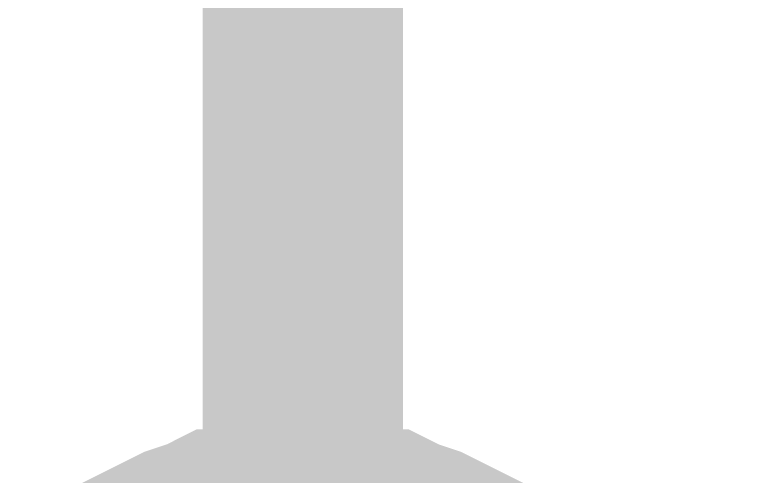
# Model space of a CAD drawing. Header units: inches. Extents: x 0 to 11.5, y 0 to 7.6.
# Drawn here: x 5.1836 to 5.22718, y 6.52268 to 6.54983 of the extents above; entities that cross this region are included whole.
import ezdxf

# ---------------------------------------------------------------- set-up
doc = ezdxf.new("R2010")
doc.units = ezdxf.units.IN
doc.header["$MEASUREMENT"] = 0
doc.layers.add('Sheet', color=255, linetype='Continuous')

msp = doc.modelspace()

# ---------------------------------------------------------------- linework, layer by layer
at = {"layer": 'Sheet'}
for points in [[(8.498578, 4.399721, 0.0118, 0.0118, 0), (8.398678, 4.399721, 0.0118, 0.0118, 0), (8.398678, 6.899884, 0.0118, 0.0118, 0), (5.20055, 6.899884, 0.0118, 0.0118, 0), (5.20055, 6.499628, 0.0118, 0.0118, 0)], [(5.189499, 6.516434, 0.0118, 0.0118, 0), (5.190383, 6.516876, 0.0118, 0.0118, 0), (5.190825, 6.517318, 0.0118, 0.0118, 0), (5.191709, 6.517761, 0.0118, 0.0118, 0), (5.192593, 6.518203, 0.0118, 0.0118, 0), (5.193477, 6.518645, 0.0118, 0.0118, 0), (5.194803, 6.519088, 0.0118, 0.0118, 0), (5.195687, 6.51953, 0.0118, 0.0118, 0), (5.196571, 6.51953, 0.0118, 0.0118, 0), (5.197455, 6.51953, 0.0118, 0.0118, 0), (5.198339, 6.519972, 0.0118, 0.0118, 0), (5.199666, 6.519972, 0.0118, 0.0118, 0), (5.20055, 6.519972, 0.0118, 0.0118, 0)], [(5.189499, 6.516434, 0.0118, 0.0118, 0), (5.190383, 6.516876, 0.0118, 0.0118, 0), (5.190825, 6.517318, 0.0118, 0.0118, 0), (5.191709, 6.517761, 0.0118, 0.0118, 0), (5.192593, 6.518203, 0.0118, 0.0118, 0), (5.193477, 6.518645, 0.0118, 0.0118, 0), (5.194803, 6.519088, 0.0118, 0.0118, 0), (5.195687, 6.51953, 0.0118, 0.0118, 0), (5.196571, 6.51953, 0.0118, 0.0118, 0), (5.197455, 6.51953, 0.0118, 0.0118, 0), (5.198339, 6.519972, 0.0118, 0.0118, 0), (5.199666, 6.519972, 0.0118, 0.0118, 0), (5.20055, 6.519972, 0.0118, 0.0118, 0)], [(5.189499, 6.516434, 0.0118, 0.0118, 0), (5.190383, 6.516876, 0.0118, 0.0118, 0), (5.190825, 6.517318, 0.0118, 0.0118, 0), (5.191709, 6.517761, 0.0118, 0.0118, 0), (5.192593, 6.518203, 0.0118, 0.0118, 0), (5.193477, 6.518645, 0.0118, 0.0118, 0), (5.194803, 6.519088, 0.0118, 0.0118, 0), (5.195687, 6.51953, 0.0118, 0.0118, 0), (5.196571, 6.51953, 0.0118, 0.0118, 0), (5.197455, 6.51953, 0.0118, 0.0118, 0), (5.198339, 6.519972, 0.0118, 0.0118, 0), (5.199666, 6.519972, 0.0118, 0.0118, 0), (5.20055, 6.519972, 0.0118, 0.0118, 0)], [(5.189499, 6.516434, 0.0118, 0.0118, 0), (5.190383, 6.516876, 0.0118, 0.0118, 0), (5.190825, 6.517318, 0.0118, 0.0118, 0), (5.191709, 6.517761, 0.0118, 0.0118, 0), (5.192593, 6.518203, 0.0118, 0.0118, 0), (5.193477, 6.518645, 0.0118, 0.0118, 0), (5.194803, 6.519088, 0.0118, 0.0118, 0), (5.195687, 6.51953, 0.0118, 0.0118, 0), (5.196571, 6.51953, 0.0118, 0.0118, 0), (5.197455, 6.51953, 0.0118, 0.0118, 0), (5.198339, 6.519972, 0.0118, 0.0118, 0), (5.199666, 6.519972, 0.0118, 0.0118, 0), (5.20055, 6.519972, 0.0118, 0.0118, 0)], [(5.20055, 6.519972, 0.0118, 0.0118, 0), (5.20055, 6.519972, 0.0118, 0.0118, 0)], [(5.20055, 6.519972, 0.0118, 0.0118, 0), (5.201434, 6.519972, 0.0118, 0.0118, 0), (5.20276, 6.519972, 0.0118, 0.0118, 0), (5.203644, 6.51953, 0.0118, 0.0118, 0), (5.204528, 6.51953, 0.0118, 0.0118, 0), (5.205412, 6.51953, 0.0118, 0.0118, 0), (5.206296, 6.519088, 0.0118, 0.0118, 0), (5.207622, 6.518645, 0.0118, 0.0118, 0), (5.208506, 6.518203, 0.0118, 0.0118, 0), (5.20939, 6.517761, 0.0118, 0.0118, 0), (5.210274, 6.517318, 0.0118, 0.0118, 0), (5.210716, 6.516876, 0.0118, 0.0118, 0), (5.211601, 6.516434, 0.0118, 0.0118, 0)], [(5.20055, 6.519972, 0.0118, 0.0118, 0), (5.20055, 6.519972, 0.0118, 0.0118, 0)], [(5.20055, 6.519972, 0.0118, 0.0118, 0), (5.201434, 6.519972, 0.0118, 0.0118, 0), (5.20276, 6.519972, 0.0118, 0.0118, 0), (5.203644, 6.51953, 0.0118, 0.0118, 0), (5.204528, 6.51953, 0.0118, 0.0118, 0), (5.205412, 6.51953, 0.0118, 0.0118, 0), (5.206296, 6.519088, 0.0118, 0.0118, 0), (5.207622, 6.518645, 0.0118, 0.0118, 0), (5.208506, 6.518203, 0.0118, 0.0118, 0), (5.20939, 6.517761, 0.0118, 0.0118, 0), (5.210274, 6.517318, 0.0118, 0.0118, 0), (5.210716, 6.516876, 0.0118, 0.0118, 0), (5.211601, 6.516434, 0.0118, 0.0118, 0)], [(5.20055, 6.519972, 0.0118, 0.0118, 0), (5.20055, 6.519972, 0.0118, 0.0118, 0)], [(5.20055, 6.519972, 0.0118, 0.0118, 0), (5.201434, 6.519972, 0.0118, 0.0118, 0), (5.20276, 6.519972, 0.0118, 0.0118, 0), (5.203644, 6.51953, 0.0118, 0.0118, 0), (5.204528, 6.51953, 0.0118, 0.0118, 0), (5.205412, 6.51953, 0.0118, 0.0118, 0), (5.206296, 6.519088, 0.0118, 0.0118, 0), (5.207622, 6.518645, 0.0118, 0.0118, 0), (5.208506, 6.518203, 0.0118, 0.0118, 0), (5.20939, 6.517761, 0.0118, 0.0118, 0), (5.210274, 6.517318, 0.0118, 0.0118, 0), (5.210716, 6.516876, 0.0118, 0.0118, 0), (5.211601, 6.516434, 0.0118, 0.0118, 0)], [(5.20055, 6.519972, 0.0118, 0.0118, 0), (5.20055, 6.519972, 0.0118, 0.0118, 0)], [(5.20055, 6.519972, 0.0118, 0.0118, 0), (5.201434, 6.519972, 0.0118, 0.0118, 0), (5.20276, 6.519972, 0.0118, 0.0118, 0), (5.203644, 6.51953, 0.0118, 0.0118, 0), (5.204528, 6.51953, 0.0118, 0.0118, 0), (5.205412, 6.51953, 0.0118, 0.0118, 0), (5.206296, 6.519088, 0.0118, 0.0118, 0), (5.207622, 6.518645, 0.0118, 0.0118, 0), (5.208506, 6.518203, 0.0118, 0.0118, 0), (5.20939, 6.517761, 0.0118, 0.0118, 0), (5.210274, 6.517318, 0.0118, 0.0118, 0), (5.210716, 6.516876, 0.0118, 0.0118, 0), (5.211601, 6.516434, 0.0118, 0.0118, 0)]]:
    msp.add_lwpolyline(points, format="xyseb", dxfattribs=at)

doc.saveas('drawing.dxf')
